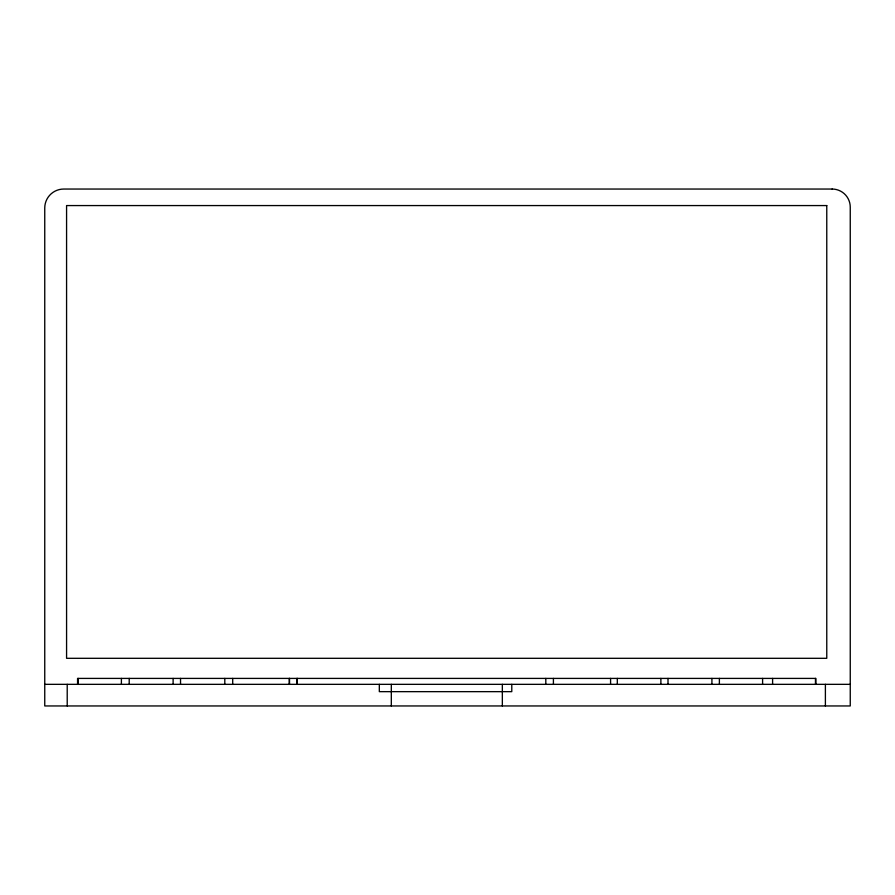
<?xml version="1.0" encoding="UTF-8"?>
<svg xmlns="http://www.w3.org/2000/svg" width="895" height="895" viewBox="0 0 895 895"><rect width="100%" height="100%" fill="white"/><g stroke="black" fill="none" stroke-linecap="round" stroke-linejoin="round"><path stroke-width="1.34" d="M44.75 684.339L850.25 684.339M825.391 684.339L825.391 705.954M815.837 684.339L815.837 678.41L77.563 678.41L77.563 684.339M815.468 678.41L815.468 684.339M772.598 678.41L772.598 684.339M762.596 678.41L762.596 684.339M719.379 678.41L719.379 684.339M711.917 678.41L711.917 684.339M668.006 678.41L668.006 684.339M660.879 678.41L660.879 684.339M617.315 678.41L617.315 684.339M610.58 678.41L610.58 684.339M553.412 678.41L553.412 684.339M545.805 678.41L545.805 684.339M511.783 684.339L511.783 691.656L379.323 691.656L379.323 684.339M502.341 684.339L502.341 705.954M391.316 684.339L391.316 705.954M297.308 678.41L297.308 684.339M296.939 678.41L296.939 684.339M289.521 678.41L289.521 684.339M289.275 678.41L289.275 684.339M232.7 678.41L232.7 684.339M224.802 678.41L224.802 684.339M180.533 678.41L180.533 684.339M173.115 678.41L173.115 684.339M129.204 678.41L129.204 684.339M121.396 678.41L121.396 684.339M78.178 678.41L78.178 684.339M67.214 684.339L67.214 705.954M832.149 189.046L63.735 189.046A18.985 18.985 0 0 0 44.75 208.032L44.75 705.954L850.25 705.954L850.25 207.148A18.101 18.101 0 0 0 832.149 189.046M826.767 205.57L66.577 205.57L66.577 658.306L826.767 658.306L826.767 205.57"/></g></svg>
